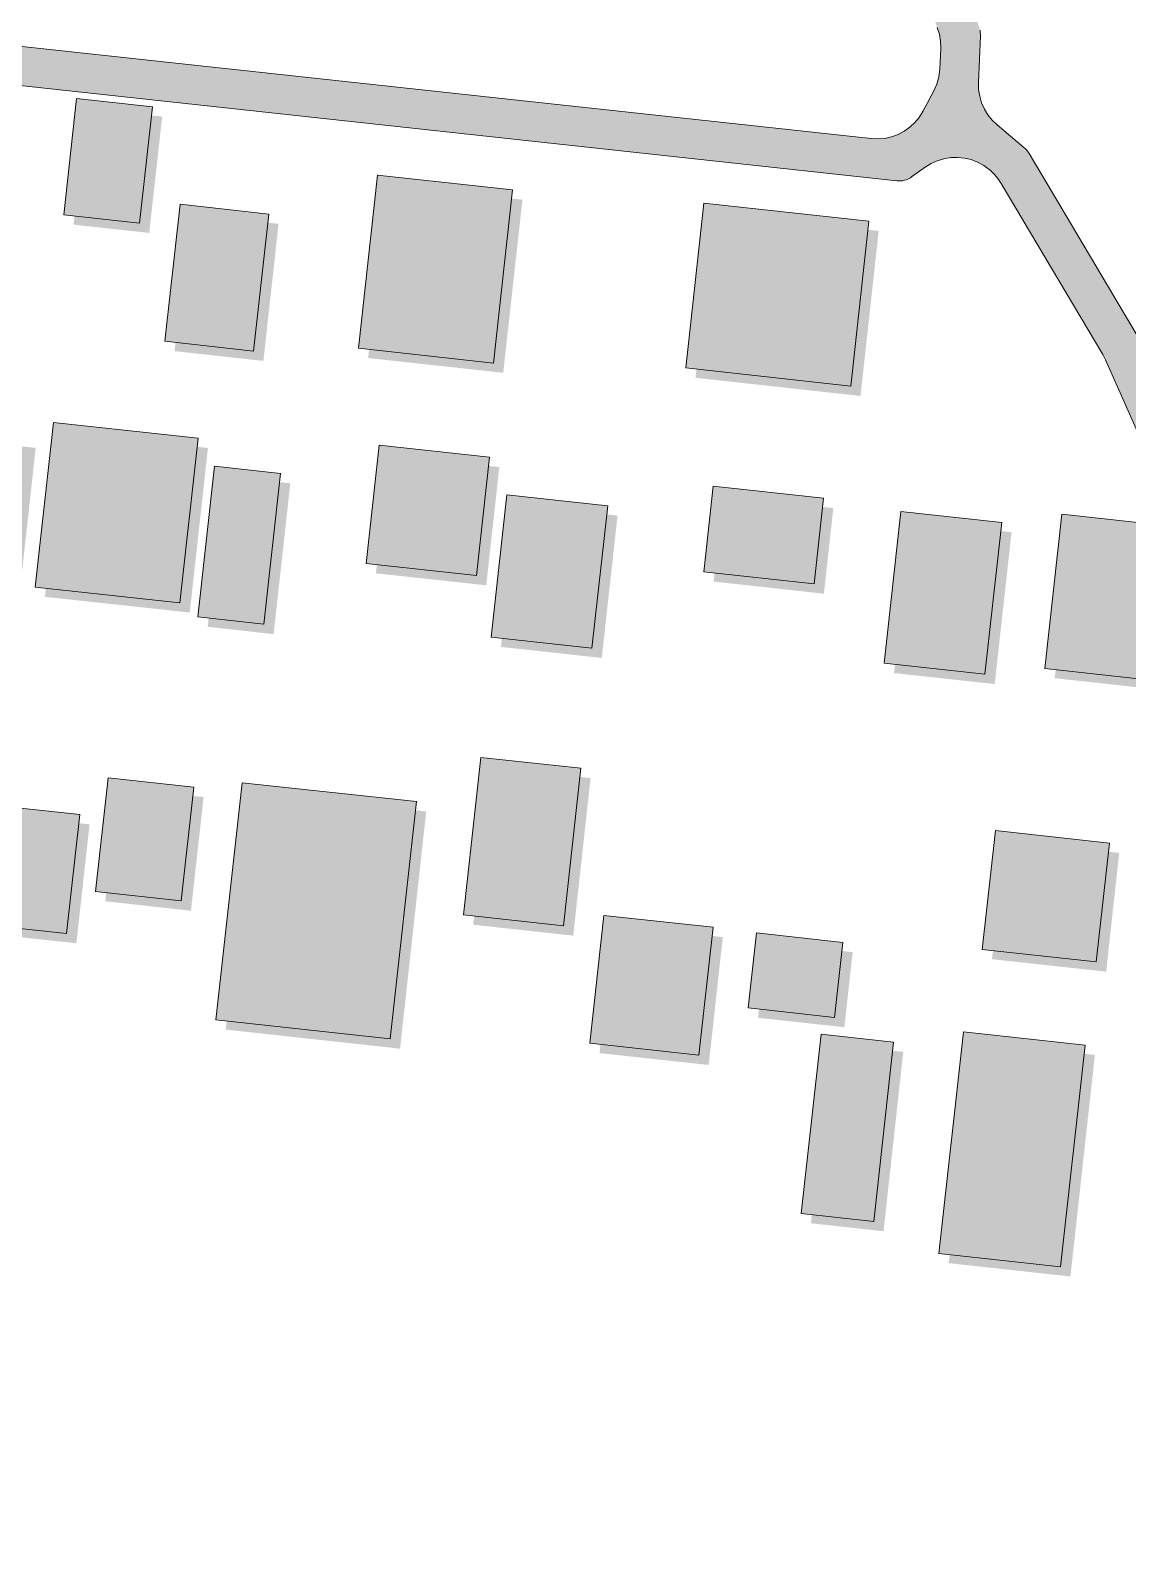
# Model space of a CAD drawing. Header units: metres. Extents: x 305859 to 307221, y 9155922 to 9156786.
# Drawn here: x 305971.5 to 306055.4, y 9156319.2 to 9156436 of the extents above; entities that cross this region are included whole.
import ezdxf

# ---------------------------------------------------------------- set-up
doc = ezdxf.new("R2010")
doc.units = ezdxf.units.M
for name, color, linetype, lineweight, true_color in [('B-BAYANGAN', 7, 'Continuous', 0, 0x76786c), ('J-PERKERASAN_JALAN', 7, 'Continuous', 9, 0x989896), ('K-BANGUNAN_LUAR_TAPAK', 7, 'Continuous', 9, 0xdedede)]:
    doc.layers.add(name, color=color, linetype=linetype, lineweight=lineweight, true_color=true_color)

msp = doc.modelspace()

# ---------------------------------------------------------------- hatches: boundary and pattern name
at = {"layer": 'B-BAYANGAN', "true_color": 0x76786c}
h = msp.add_hatch(color=8, dxfattribs=at)
h.dxf.hatch_style = 1
h.paths.add_polyline_path([(305975.76, 9156430.04), (305981.56, 9156429.41), (305980.57, 9156420.52), (305974.78, 9156421.15), (305975.76, 9156430.04)])
h = msp.add_hatch(color=8, dxfattribs=at)
h.dxf.hatch_style = 1
h.paths.add_polyline_path([(305998.78, 9156424.19), (306009.11, 9156423.06), (306007.64, 9156409.82), (305997.31, 9156410.95), (305998.78, 9156424.19)])
h = msp.add_hatch(color=8, dxfattribs=at)
h.dxf.hatch_style = 1
h.paths.add_polyline_path([(305983.68, 9156421.96), (305990.46, 9156421.21), (305989.3, 9156410.73), (305982.51, 9156411.48), (305983.68, 9156421.96)])
h = msp.add_hatch(color=8, dxfattribs=at)
h.dxf.hatch_style = 1
h.paths.add_polyline_path([(306023.73, 9156422.04), (306036.35, 9156420.67), (306034.96, 9156408.05), (306022.34, 9156409.44), (306023.73, 9156422.04)])
h = msp.add_hatch(color=8, dxfattribs=at)
h.dxf.hatch_style = 1
h.paths.add_polyline_path([(305974, 9156405.27), (305985.06, 9156404.07), (305983.67, 9156391.49), (305972.6, 9156392.69), (305974, 9156405.27)])
h = msp.add_hatch(color=8, dxfattribs=at)
h.dxf.hatch_style = 1
h.paths.add_polyline_path([(305964.41, 9156404.9), (305971.89, 9156404.08), (305970.82, 9156394.41), (305963.35, 9156395.23), (305964.41, 9156404.9)])
h = msp.add_hatch(color=8, dxfattribs=at)
h.dxf.hatch_style = 1
h.paths.add_polyline_path([(305998.9, 9156403.54), (306007.34, 9156402.61), (306006.34, 9156393.57), (305997.9, 9156394.49), (305998.9, 9156403.54)])
h = msp.add_hatch(color=8, dxfattribs=at)
h.dxf.hatch_style = 1
h.paths.add_polyline_path([(305986.32, 9156401.92), (305991.36, 9156401.37), (305990.08, 9156389.84), (305985.04, 9156390.4), (305986.32, 9156401.92)])
h = msp.add_hatch(color=8, dxfattribs=at)
h.dxf.hatch_style = 1
h.paths.add_polyline_path([(306024.45, 9156400.4), (306032.88, 9156399.48), (306032.16, 9156392.93), (306023.72, 9156393.86), (306024.45, 9156400.4)])
h = msp.add_hatch(color=8, dxfattribs=at)
h.dxf.hatch_style = 1
h.paths.add_polyline_path([(306008.67, 9156399.74), (306016.38, 9156398.9), (306015.17, 9156388.02), (306007.47, 9156388.86), (306008.67, 9156399.74)])
h = msp.add_hatch(color=8, dxfattribs=at)
h.dxf.hatch_style = 1
h.paths.add_polyline_path([(306038.8, 9156398.47), (306046.51, 9156397.63), (306045.22, 9156386.02), (306037.52, 9156386.86), (306038.8, 9156398.47)])
h = msp.add_hatch(color=8, dxfattribs=at)
h.dxf.hatch_style = 1
h.paths.add_polyline_path([(306051.11, 9156398.27), (306059.23, 9156397.38), (306057.92, 9156385.58), (306049.81, 9156386.47), (306051.11, 9156398.27)])
h = msp.add_hatch(color=8, dxfattribs=at)
h.dxf.hatch_style = 1
h.paths.add_polyline_path([(306006.67, 9156379.66), (306014.32, 9156378.83), (306012.99, 9156366.78), (306005.34, 9156367.62), (306006.67, 9156379.66)])
h = msp.add_hatch(color=8, dxfattribs=at)
h.dxf.hatch_style = 1
h.paths.add_polyline_path([(305978.17, 9156378.09), (305984.73, 9156377.38), (305983.76, 9156368.69), (305977.21, 9156369.41), (305978.17, 9156378.09)])
h = msp.add_hatch(color=8, dxfattribs=at)
h.dxf.hatch_style = 1
h.paths.add_polyline_path([(305988.43, 9156377.73), (306001.75, 9156376.28), (305999.75, 9156358.14), (305986.42, 9156359.6), (305988.43, 9156377.73)])
h = msp.add_hatch(color=8, dxfattribs=at)
h.dxf.hatch_style = 1
h.paths.add_polyline_path([(305969.79, 9156375.97), (305976.01, 9156375.29), (305975, 9156366.2), (305968.78, 9156366.87), (305969.79, 9156375.97)])
h = msp.add_hatch(color=8, dxfattribs=at)
h.dxf.hatch_style = 1
h.paths.add_polyline_path([(306046.02, 9156374.06), (306054.74, 9156373.11), (306053.74, 9156364.03), (306045.01, 9156364.98), (306046.02, 9156374.06)])
h = msp.add_hatch(color=8, dxfattribs=at)
h.dxf.hatch_style = 1
h.paths.add_polyline_path([(306016.07, 9156367.57), (306024.43, 9156366.67), (306023.35, 9156356.89), (306015, 9156357.8), (306016.07, 9156367.57)])
h = msp.add_hatch(color=8, dxfattribs=at)
h.dxf.hatch_style = 1
h.paths.add_polyline_path([(306027.75, 9156366.25), (306034.36, 9156365.52), (306033.72, 9156359.78), (306027.12, 9156360.5), (306027.75, 9156366.25)])
h = msp.add_hatch(color=8, dxfattribs=at)
h.dxf.hatch_style = 1
h.paths.add_polyline_path([(306032.7, 9156358.51), (306038.23, 9156357.9), (306036.72, 9156344.18), (306031.17, 9156344.79), (306032.7, 9156358.51)])
h = msp.add_hatch(color=8, dxfattribs=at)
h.dxf.hatch_style = 1
h.paths.add_polyline_path([(306043.58, 9156358.68), (306052.88, 9156357.66), (306051.01, 9156340.72), (306041.7, 9156341.74), (306043.58, 9156358.68)])
at = {"layer": 'J-PERKERASAN_JALAN', "true_color": 0xa8a8a6}
h = msp.add_hatch(color=253, dxfattribs=at)
h.dxf.hatch_style = 1
h.paths.add_polyline_path([(306040.95, 9156432.46), (306041.02, 9156433.05), (306041.09, 9156434.64), (306041.08, 9156435.18), (306040.99, 9156435.71), (306040.83, 9156436.23), (306006.24, 9156527.28), (306006.23, 9156527.3), (305988.24, 9156576.43), (305988.03, 9156576.91), (305987.76, 9156577.35), (305987.43, 9156577.76), (305987.06, 9156578.12), (305986.64, 9156578.43), (305986.19, 9156578.68), (305985.7, 9156578.87), (305985.2, 9156578.99), (305984.68, 9156579.05), (305921.5, 9156582.21), (305921.48, 9156582.21), (305890, 9156584.17), (305890, 9156587.18), (305921.62, 9156585.2), (305921.67, 9156585.2), (305980.6, 9156582.26), (305981.11, 9156582.27), (305981.62, 9156582.34), (305982.11, 9156582.48), (305982.59, 9156582.68), (305983.03, 9156582.94), (305983.44, 9156583.25), (305983.8, 9156583.61), (305984.11, 9156584.01), (305984.37, 9156584.46), (305984.57, 9156584.93), (305984.71, 9156585.42), (305984.79, 9156585.93), (305984.8, 9156586.44), (305984.74, 9156586.95), (305984.62, 9156587.45), (305979.81, 9156602.89), (305957.69, 9156674.17), (305957.64, 9156674.32), (305934.49, 9156739.9), (305934.45, 9156740.01), (305928.69, 9156755), (305931.9, 9156755), (305937.27, 9156741.03), (305937.28, 9156741), (305937.29, 9156740.99), (305937.3, 9156740.96), (305960.5, 9156675.23), (305960.51, 9156675.2), (305960.52, 9156675.18), (305960.53, 9156675.14), (305982.67, 9156603.78), (305982.67, 9156603.78), (305988.8, 9156584.12), (305988.98, 9156583.65), (305989.21, 9156583.21), (305989.5, 9156582.81), (305989.83, 9156582.44), (305990.21, 9156582.11), (305990.63, 9156581.84), (305991.08, 9156581.62), (305991.55, 9156581.46), (305992.04, 9156581.35), (306000.66, 9156580.09), (306000.93, 9156580.05), (306022.17, 9156578.43), (306022.42, 9156578.4), (306022.43, 9156578.39), (306022.57, 9156578.37), (306023.08, 9156578.31), (306023.59, 9156578.31), (306024.09, 9156578.38), (306024.59, 9156578.51), (306025.06, 9156578.71), (306025.5, 9156578.96), (306025.91, 9156579.27), (306026.28, 9156579.62), (306026.59, 9156580.02), (306026.85, 9156580.46), (306027.06, 9156580.93), (306027.2, 9156581.42), (306027.28, 9156581.92), (306027.3, 9156582.44), (306027.25, 9156582.94), (306027.14, 9156583.44), (306026.96, 9156583.92), (306010.17, 9156621.82), (306010.15, 9156621.85), (306010.15, 9156621.86), (306010.13, 9156621.89), (305996.45, 9156655.52), (305992.45, 9156665.36), (305992.43, 9156665.42), (305992.41, 9156665.46), (305992.39, 9156665.53), (305971.49, 9156730.3), (305971.48, 9156730.33), (305963.29, 9156755), (305966.45, 9156755), (305974.33, 9156731.27), (305995.19, 9156666.61), (305995.3, 9156666.33), (305997.4, 9156661.14), (305997.64, 9156660.66), (305997.94, 9156660.22), (305998.29, 9156659.81), (305998.69, 9156659.46), (305999.14, 9156659.17), (305999.62, 9156658.94), (306000.13, 9156658.77), (306000.66, 9156658.68), (306001.19, 9156658.65), (306001.73, 9156658.7), (306001.96, 9156658.73), (306002.07, 9156658.74), (306013.5, 9156659.22), (306013.62, 9156659.22), (306013.64, 9156659.1), (306013.75, 9156656.36), (306013.75, 9156656.24), (306013.63, 9156656.23), (306005.32, 9156655.88), (306004.81, 9156655.82), (306004.32, 9156655.7), (306003.84, 9156655.52), (306003.39, 9156655.28), (306002.97, 9156654.99), (306002.6, 9156654.64), (306002.27, 9156654.25), (306001.99, 9156653.82), (306001.78, 9156653.36), (306001.62, 9156652.88), (306001.52, 9156652.37), (306001.49, 9156651.87), (306001.52, 9156651.36), (306001.62, 9156650.86), (306001.79, 9156650.37), (306012.89, 9156623.08), (306012.94, 9156622.97), (306028.09, 9156588.78), (306028.32, 9156588.32), (306028.62, 9156587.9), (306028.97, 9156587.52), (306029.36, 9156587.19), (306029.79, 9156586.91), (306030.25, 9156586.69), (306030.74, 9156586.53), (306031.25, 9156586.43), (306031.76, 9156586.4), (306032.27, 9156586.43), (306032.78, 9156586.54), (306033.26, 9156586.7), (306033.72, 9156586.92), (306034.15, 9156587.21), (306034.54, 9156587.54), (306034.89, 9156587.93), (306035.18, 9156588.35), (306035.41, 9156588.81), (306035.59, 9156589.29), (306035.7, 9156589.79), (306035.74, 9156590.3), (306035.72, 9156590.82), (306034.62, 9156601.29), (306034.62, 9156601.32), (306034.62, 9156601.33), (306034.62, 9156601.36), (306034.45, 9156603.61), (306034.44, 9156603.7), (306034.44, 9156603.87), (306034.45, 9156603.95), (306034.67, 9156606.31), (306034.68, 9156606.4), (306034.71, 9156606.56), (306034.76, 9156606.71), (306034.79, 9156606.79), (306043.83, 9156630.33), (306044.02, 9156630.97), (306044.52, 9156633.43), (306044.58, 9156633.85), (306044.86, 9156636.83), (306044.86, 9156636.86), (306049.08, 9156675.49), (306049.1, 9156675.61), (306049.23, 9156675.6), (306051.95, 9156675.31), (306052.07, 9156675.28), (306052.06, 9156675.16), (306047.85, 9156636.58), (306047.84, 9156636.52), (306047.55, 9156633.33), (306047.53, 9156633.23), (306047.52, 9156633.17), (306047.51, 9156633.07), (306046.88, 9156629.96), (306046.86, 9156629.88), (306046.81, 9156629.72), (306046.78, 9156629.64), (306037.84, 9156606.38), (306037.68, 9156605.86), (306037.59, 9156605.32), (306037.48, 9156604.09), (306037.47, 9156603.41), (306037.6, 9156601.65), (306037.61, 9156601.54), (306040.05, 9156578.3), (306040.14, 9156577.8), (306040.28, 9156577.31), (306040.49, 9156576.85), (306040.76, 9156576.42), (306041.07, 9156576.02), (306041.44, 9156575.67), (306041.84, 9156575.37), (306042.29, 9156575.12), (306042.76, 9156574.93), (306043.25, 9156574.79), (306043.75, 9156574.73), (306119.27, 9156569.38), (306119.31, 9156569.38), (306119.34, 9156569.38), (306119.38, 9156569.37), (306160.64, 9156564.73), (306160.73, 9156564.72), (306186.14, 9156562.42), (306186.32, 9156562.41), (306211.34, 9156561.32), (306211.34, 9156558.12), (306186.08, 9156559.22), (306186.03, 9156559.22), (306186, 9156559.22), (306185.95, 9156559.22), (306160.39, 9156561.54), (306160.37, 9156561.54), (306160.33, 9156561.54), (306119.11, 9156566.18), (306118.95, 9156566.2), (306041.54, 9156571.67), (306041.01, 9156571.68), (306040.49, 9156571.61), (306039.98, 9156571.47), (306039.49, 9156571.27), (306039.03, 9156571), (306038.61, 9156570.68), (306038.24, 9156570.3), (306037.92, 9156569.88), (306037.66, 9156569.42), (306037.46, 9156568.92), (306037.33, 9156568.41), (306037.27, 9156567.88), (306037.28, 9156567.35), (306037.35, 9156566.83), (306037.5, 9156566.32), (306052.93, 9156523.82), (306052.97, 9156523.7), (306052.99, 9156523.63), (306053.02, 9156523.51), (306061.39, 9156487.26), (306061.53, 9156486.77), (306061.74, 9156486.3), (306062.01, 9156485.87), (306062.33, 9156485.47), (306062.69, 9156485.11), (306063.11, 9156484.81), (306063.55, 9156484.56), (306064.03, 9156484.36), (306064.52, 9156484.23), (306065.03, 9156484.17), (306080.47, 9156483.19), (306080.59, 9156483.18), (306080.65, 9156483.17), (306080.77, 9156483.15), (306103.06, 9156479), (306103.08, 9156479), (306123.17, 9156474.93), (306123.48, 9156474.88), (306129.66, 9156474.13), (306129.72, 9156474.12), (306138.22, 9156473.21), (306138.4, 9156473.2), (306169.22, 9156471.28), (306169.33, 9156471.27), (306186.32, 9156470.68), (306186.37, 9156470.68), (306186.4, 9156470.68), (306186.45, 9156470.67), (306205.83, 9156469), (306205.95, 9156468.99), (306206.01, 9156468.98), (306206.13, 9156468.96), (306211.34, 9156467.86), (306211.34, 9156464.79), (306205.78, 9156465.97), (306205.3, 9156466.04), (306186.31, 9156467.68), (306186.1, 9156467.69), (306169.16, 9156468.28), (306169.14, 9156468.28), (306169.12, 9156468.28), (306169.09, 9156468.28), (306138.11, 9156470.21), (306138.07, 9156470.21), (306138.05, 9156470.21), (306138, 9156470.22), (306129.37, 9156471.14), (306129.35, 9156471.14), (306122.94, 9156471.92), (306122.86, 9156471.93), (306122.82, 9156471.94), (306122.75, 9156471.95), (306102.54, 9156476.05), (306102.48, 9156476.06), (306080.48, 9156480.16), (306080, 9156480.21), (306069.22, 9156480.9), (306068.69, 9156480.9), (306068.16, 9156480.82), (306067.65, 9156480.68), (306067.16, 9156480.48), (306066.71, 9156480.21), (306066.29, 9156479.88), (306065.92, 9156479.5), (306065.6, 9156479.07), (306065.35, 9156478.61), (306065.15, 9156478.11), (306065.03, 9156477.6), (306064.97, 9156477.07), (306064.98, 9156476.54), (306065.07, 9156476.02), (306065.22, 9156475.51), (306073.63, 9156452.95), (306073.68, 9156452.81), (306090.75, 9156411.72), (306090.87, 9156411.44), (306110.25, 9156373.19), (306110.52, 9156372.73), (306110.86, 9156372.3), (306111.25, 9156371.93), (306114.11, 9156369.54), (306114.54, 9156369.23), (306115, 9156368.98), (306115.49, 9156368.79), (306116, 9156368.67), (306121.95, 9156367.65), (306122.12, 9156367.62), (306134.04, 9156366.1), (306134.4, 9156366.07), (306186.4, 9156364.19), (306186.43, 9156364.19), (306211.34, 9156362.95), (306211.34, 9156359.75), (306186.31, 9156360.99), (306186.26, 9156361), (306134.07, 9156362.88), (306133.98, 9156362.89), (306133.93, 9156362.89), (306133.84, 9156362.9), (306121.62, 9156364.46), (306121.57, 9156364.46), (306121.55, 9156364.47), (306121.51, 9156364.47), (306114.03, 9156365.76), (306113.92, 9156365.78), (306113.91, 9156365.78), (306113.73, 9156365.83), (306113.58, 9156365.9), (306113.43, 9156365.97), (306113.27, 9156366.08), (306113.26, 9156366.08), (306113.18, 9156366.15), (306108.35, 9156370.18), (306108.28, 9156370.25), (306108.27, 9156370.25), (306108.14, 9156370.38), (306108.04, 9156370.51), (306107.94, 9156370.66), (306107.94, 9156370.67), (306107.89, 9156370.76), (306087.94, 9156410.15), (306087.91, 9156410.22), (306087.89, 9156410.26), (306087.86, 9156410.33), (306070.69, 9156451.66), (306070.68, 9156451.7), (306070.67, 9156451.72), (306070.66, 9156451.75), (306059.26, 9156482.32), (306059.22, 9156482.44), (306059.2, 9156482.52), (306059.17, 9156482.64), (306049.97, 9156522.52), (306049.83, 9156522.99), (306032.51, 9156570.69), (306032.29, 9156571.18), (306032.01, 9156571.64), (306031.67, 9156572.06), (306031.28, 9156572.43), (306030.84, 9156572.74), (306030.36, 9156572.99), (306029.85, 9156573.17), (306022.31, 9156575.33), (306021.92, 9156575.42), (306021.52, 9156575.47), (306000.65, 9156577.07), (306000.59, 9156577.08), (306000.34, 9156577.1), (306000.28, 9156577.11), (305997.32, 9156577.54), (305996.8, 9156577.59), (305996.29, 9156577.56), (305995.78, 9156577.47), (305995.29, 9156577.31), (305994.82, 9156577.1), (305994.38, 9156576.82), (305993.98, 9156576.49), (305993.63, 9156576.11), (305993.33, 9156575.69), (305993.09, 9156575.23), (305992.91, 9156574.75), (305992.79, 9156574.25), (305992.74, 9156573.73), (305992.75, 9156573.22), (305992.83, 9156572.71), (305992.98, 9156572.21), (306009.03, 9156528.37), (306009.05, 9156528.33), (306044.02, 9156436.28), (306044.05, 9156436.19), (306044.1, 9156436.02), (306044.12, 9156435.87), (306044.14, 9156435.69), (306044.13, 9156435.59), (306043.98, 9156432.01), (306043.99, 9156431.49), (306044.07, 9156430.97), (306044.22, 9156430.47), (306044.43, 9156429.99), (306044.7, 9156429.54), (306045.03, 9156429.13), (306045.41, 9156428.77), (306047.45, 9156427.06), (306047.53, 9156426.99), (306047.67, 9156426.85), (306047.79, 9156426.69), (306047.85, 9156426.59), (306056.2, 9156412.54), (306056.26, 9156412.43), (306056.28, 9156412.38), (306056.33, 9156412.27), (306069.46, 9156382.7), (306069.47, 9156382.67), (306069.47, 9156382.66), (306069.48, 9156382.64), (306078.04, 9156361.86), (306078.35, 9156361.27), (306099.47, 9156327.44), (306099.86, 9156326.91), (306134.33, 9156287.87), (306134.36, 9156287.84), (306134.37, 9156287.83), (306134.39, 9156287.8), (306147.68, 9156271.64), (306147.75, 9156271.54), (306147.66, 9156271.46), (306145.55, 9156269.72), (306145.45, 9156269.65), (306145.37, 9156269.74), (306132.12, 9156285.83), (306132.03, 9156285.94), (306097.34, 9156325.23), (306097.28, 9156325.3), (306097.18, 9156325.43), (306097.14, 9156325.5), (306075.58, 9156360.04), (306075.54, 9156360.11), (306075.46, 9156360.26), (306075.43, 9156360.33), (306066.73, 9156381.44), (306066.69, 9156381.54), (306053.7, 9156410.81), (306053.48, 9156411.23), (306045.72, 9156424.3), (306045.47, 9156424.68), (306045.17, 9156425.02), (306044.85, 9156425.33), (306044.8, 9156425.36), (306044.38, 9156425.68), (306043.91, 9156425.93), (306043.42, 9156426.12), (306042.91, 9156426.24), (306042.38, 9156426.29), (306041.86, 9156426.28), (306041.33, 9156426.19), (306040.83, 9156426.04), (306040.35, 9156425.82), (306039.9, 9156425.54), (306038.86, 9156424.8), (306038.77, 9156424.74), (306038.62, 9156424.65), (306038.47, 9156424.58), (306038.32, 9156424.54), (306038.17, 9156424.51), (306038.02, 9156424.49), (306037.83, 9156424.49), (306037.73, 9156424.5), (305928.46, 9156436.38), (305928.34, 9156436.39), (305890, 9156439.4), (305890, 9156442.41), (305928.64, 9156439.38), (305928.67, 9156439.38), (305928.69, 9156439.37), (305928.72, 9156439.37), (306035.77, 9156427.73), (306036.3, 9156427.71), (306036.82, 9156427.75), (306037.33, 9156427.87), (306037.83, 9156428.05), (306038.29, 9156428.29), (306038.72, 9156428.6), (306039.11, 9156428.95), (306039.44, 9156429.35), (306039.72, 9156429.8), (306040.23, 9156430.74), (306040.24, 9156430.76), (306040.55, 9156431.33), (306040.79, 9156431.88), (306040.95, 9156432.46)])
at = {"layer": 'K-BANGUNAN_LUAR_TAPAK', "true_color": 0xececea}
h = msp.add_hatch(color=7, dxfattribs=at)
h.dxf.hatch_style = 1
h.paths.add_polyline_path([(305975.01, 9156430.79), (305980.81, 9156430.16), (305979.82, 9156421.27), (305974.03, 9156421.9), (305975.01, 9156430.79)])
h = msp.add_hatch(color=7, dxfattribs=at)
h.dxf.hatch_style = 1
h.paths.add_polyline_path([(305998.03, 9156424.94), (306008.36, 9156423.81), (306006.89, 9156410.57), (305996.56, 9156411.7), (305998.03, 9156424.94)])
h = msp.add_hatch(color=7, dxfattribs=at)
h.dxf.hatch_style = 1
h.paths.add_polyline_path([(305982.93, 9156422.71), (305989.71, 9156421.96), (305988.55, 9156411.48), (305981.76, 9156412.23), (305982.93, 9156422.71)])
h = msp.add_hatch(color=7, dxfattribs=at)
h.dxf.hatch_style = 1
h.paths.add_polyline_path([(306022.98, 9156422.79), (306035.6, 9156421.42), (306034.21, 9156408.8), (306021.59, 9156410.19), (306022.98, 9156422.79)])
h = msp.add_hatch(color=7, dxfattribs=at)
h.dxf.hatch_style = 1
h.paths.add_polyline_path([(305973.25, 9156406.02), (305984.31, 9156404.82), (305982.92, 9156392.24), (305971.85, 9156393.44), (305973.25, 9156406.02)])
h = msp.add_hatch(color=7, dxfattribs=at)
h.dxf.hatch_style = 1
h.paths.add_polyline_path([(305998.15, 9156404.29), (306006.59, 9156403.36), (306005.59, 9156394.32), (305997.15, 9156395.24), (305998.15, 9156404.29)])
h = msp.add_hatch(color=7, dxfattribs=at)
h.dxf.hatch_style = 1
h.paths.add_polyline_path([(305985.57, 9156402.67), (305990.61, 9156402.12), (305989.33, 9156390.59), (305984.29, 9156391.15), (305985.57, 9156402.67)])
h = msp.add_hatch(color=7, dxfattribs=at)
h.dxf.hatch_style = 1
h.paths.add_polyline_path([(306007.92, 9156400.49), (306015.63, 9156399.65), (306014.42, 9156388.77), (306006.72, 9156389.61), (306007.92, 9156400.49)])
h = msp.add_hatch(color=7, dxfattribs=at)
h.dxf.hatch_style = 1
h.paths.add_polyline_path([(306023.7, 9156401.15), (306032.13, 9156400.23), (306031.41, 9156393.68), (306022.97, 9156394.61), (306023.7, 9156401.15)])
h = msp.add_hatch(color=7, dxfattribs=at)
h.dxf.hatch_style = 1
h.paths.add_polyline_path([(306038.05, 9156399.22), (306045.76, 9156398.38), (306044.47, 9156386.77), (306036.77, 9156387.61), (306038.05, 9156399.22)])
h = msp.add_hatch(color=7, dxfattribs=at)
h.dxf.hatch_style = 1
h.paths.add_polyline_path([(306050.36, 9156399.02), (306058.48, 9156398.13), (306057.17, 9156386.33), (306049.06, 9156387.22), (306050.36, 9156399.02)])
h = msp.add_hatch(color=7, dxfattribs=at)
h.dxf.hatch_style = 1
h.paths.add_polyline_path([(306005.92, 9156380.41), (306013.57, 9156379.58), (306012.24, 9156367.53), (306004.59, 9156368.37), (306005.92, 9156380.41)])
h = msp.add_hatch(color=7, dxfattribs=at)
h.dxf.hatch_style = 1
h.paths.add_polyline_path([(305977.42, 9156378.84), (305983.98, 9156378.13), (305983.01, 9156369.44), (305976.46, 9156370.16), (305977.42, 9156378.84)])
h = msp.add_hatch(color=7, dxfattribs=at)
h.dxf.hatch_style = 1
h.paths.add_polyline_path([(305987.68, 9156378.48), (306001, 9156377.03), (305999, 9156358.89), (305985.67, 9156360.35), (305987.68, 9156378.48)])
h = msp.add_hatch(color=7, dxfattribs=at)
h.dxf.hatch_style = 1
h.paths.add_polyline_path([(305969.04, 9156376.72), (305975.26, 9156376.04), (305974.25, 9156366.95), (305968.03, 9156367.62), (305969.04, 9156376.72)])
h = msp.add_hatch(color=7, dxfattribs=at)
h.dxf.hatch_style = 1
h.paths.add_polyline_path([(306045.27, 9156374.81), (306053.99, 9156373.86), (306052.99, 9156364.78), (306044.26, 9156365.73), (306045.27, 9156374.81)])
h = msp.add_hatch(color=7, dxfattribs=at)
h.dxf.hatch_style = 1
h.paths.add_polyline_path([(306015.32, 9156368.32), (306023.68, 9156367.42), (306022.6, 9156357.64), (306014.25, 9156358.55), (306015.32, 9156368.32)])
h = msp.add_hatch(color=7, dxfattribs=at)
h.dxf.hatch_style = 1
h.paths.add_polyline_path([(306027, 9156367), (306033.61, 9156366.27), (306032.97, 9156360.53), (306026.37, 9156361.25), (306027, 9156367)])
h = msp.add_hatch(color=7, dxfattribs=at)
h.dxf.hatch_style = 1
h.paths.add_polyline_path([(306031.95, 9156359.26), (306037.48, 9156358.65), (306035.97, 9156344.93), (306030.42, 9156345.54), (306031.95, 9156359.26)])
h = msp.add_hatch(color=7, dxfattribs=at)
h.dxf.hatch_style = 1
h.paths.add_polyline_path([(306042.83, 9156359.43), (306052.13, 9156358.41), (306050.26, 9156341.47), (306040.95, 9156342.49), (306042.83, 9156359.43)])

# ---------------------------------------------------------------- linework, layer by layer
at = {"layer": 'J-PERKERASAN_JALAN', "color": 8, "lineweight": 13, "true_color": 0x787876}
for points in [[(305928.72, 9156439.37), (306035.77, 9156427.73), (306036.3, 9156427.71), (306036.82, 9156427.75), (306037.33, 9156427.87), (306037.83, 9156428.05), (306038.29, 9156428.29), (306038.72, 9156428.6), (306039.11, 9156428.95), (306039.44, 9156429.35), (306039.72, 9156429.8), (306040.23, 9156430.74), (306040.24, 9156430.76), (306040.55, 9156431.33), (306040.79, 9156431.88), (306040.95, 9156432.46), (306040.95, 9156432.46), (306041.02, 9156433.05), (306041.09, 9156434.64), (306041.08, 9156435.18), (306040.99, 9156435.71), (306040.83, 9156436.23)], [(306066.69, 9156381.54), (306053.7, 9156410.81), (306053.48, 9156411.23), (306045.72, 9156424.3), (306045.47, 9156424.68), (306045.17, 9156425.02), (306044.85, 9156425.33), (306044.8, 9156425.36), (306044.38, 9156425.68), (306043.91, 9156425.93), (306043.42, 9156426.12), (306042.91, 9156426.24), (306042.38, 9156426.29), (306041.86, 9156426.28), (306041.33, 9156426.19), (306040.83, 9156426.04), (306040.35, 9156425.82), (306039.9, 9156425.54), (306038.86, 9156424.8), (306038.77, 9156424.74), (306038.62, 9156424.65), (306038.47, 9156424.58), (306038.32, 9156424.54), (306038.17, 9156424.51), (306038.02, 9156424.49), (306037.83, 9156424.49), (306037.73, 9156424.5), (305928.46, 9156436.38)], [(306044.1, 9156436.02), (306044.12, 9156435.87), (306044.14, 9156435.69), (306044.13, 9156435.59), (306043.98, 9156432.01), (306043.99, 9156431.49), (306044.07, 9156430.97), (306044.22, 9156430.47), (306044.43, 9156429.99), (306044.7, 9156429.54), (306045.03, 9156429.13), (306045.41, 9156428.77), (306047.45, 9156427.06), (306047.53, 9156426.99), (306047.67, 9156426.85), (306047.79, 9156426.69), (306047.85, 9156426.59), (306056.2, 9156412.54)]]:
    msp.add_lwpolyline(points, dxfattribs=at)
at = {"layer": 'K-BANGUNAN_LUAR_TAPAK', "color": 253, "lineweight": 9, "true_color": 0xb0b0ae}
for points in [[(305975.01, 9156430.79), (305980.81, 9156430.16), (305979.82, 9156421.27), (305974.03, 9156421.9), (305975.01, 9156430.79)], [(305998.03, 9156424.94), (306008.36, 9156423.81), (306006.89, 9156410.57), (305996.56, 9156411.7), (305998.03, 9156424.94)], [(305982.93, 9156422.71), (305989.71, 9156421.96), (305988.55, 9156411.48), (305981.76, 9156412.23), (305982.93, 9156422.71)], [(306022.98, 9156422.79), (306035.6, 9156421.42), (306034.21, 9156408.8), (306021.59, 9156410.19), (306022.98, 9156422.79)], [(305973.25, 9156406.02), (305984.31, 9156404.82), (305982.92, 9156392.24), (305971.85, 9156393.44), (305973.25, 9156406.02)], [(305998.15, 9156404.29), (306006.59, 9156403.36), (306005.59, 9156394.32), (305997.15, 9156395.24), (305998.15, 9156404.29)], [(305985.57, 9156402.67), (305990.61, 9156402.12), (305989.33, 9156390.59), (305984.29, 9156391.15), (305985.57, 9156402.67)], [(306007.92, 9156400.49), (306015.63, 9156399.65), (306014.42, 9156388.77), (306006.72, 9156389.61), (306007.92, 9156400.49)], [(306023.7, 9156401.15), (306032.13, 9156400.23), (306031.41, 9156393.68), (306022.97, 9156394.61), (306023.7, 9156401.15)], [(306038.05, 9156399.22), (306045.76, 9156398.38), (306044.47, 9156386.77), (306036.77, 9156387.61), (306038.05, 9156399.22)], [(306050.36, 9156399.02), (306058.48, 9156398.13), (306057.17, 9156386.33), (306049.06, 9156387.22), (306050.36, 9156399.02)], [(306005.92, 9156380.41), (306013.57, 9156379.58), (306012.24, 9156367.53), (306004.59, 9156368.37), (306005.92, 9156380.41)], [(305977.42, 9156378.84), (305983.98, 9156378.13), (305983.01, 9156369.44), (305976.46, 9156370.16), (305977.42, 9156378.84)], [(305987.68, 9156378.48), (306001, 9156377.03), (305999, 9156358.89), (305985.67, 9156360.35), (305987.68, 9156378.48)], [(305969.04, 9156376.72), (305975.26, 9156376.04), (305974.25, 9156366.95), (305968.03, 9156367.62), (305969.04, 9156376.72)], [(306045.27, 9156374.81), (306053.99, 9156373.86), (306052.99, 9156364.78), (306044.26, 9156365.73), (306045.27, 9156374.81)], [(306015.32, 9156368.32), (306023.68, 9156367.42), (306022.6, 9156357.64), (306014.25, 9156358.55), (306015.32, 9156368.32)], [(306027, 9156367), (306033.61, 9156366.27), (306032.97, 9156360.53), (306026.37, 9156361.25), (306027, 9156367)], [(306031.95, 9156359.26), (306037.48, 9156358.65), (306035.97, 9156344.93), (306030.42, 9156345.54), (306031.95, 9156359.26)], [(306042.83, 9156359.43), (306052.13, 9156358.41), (306050.26, 9156341.47), (306040.95, 9156342.49), (306042.83, 9156359.43)]]:
    msp.add_lwpolyline(points, close=True, dxfattribs=at)

doc.saveas('drawing.dxf')
